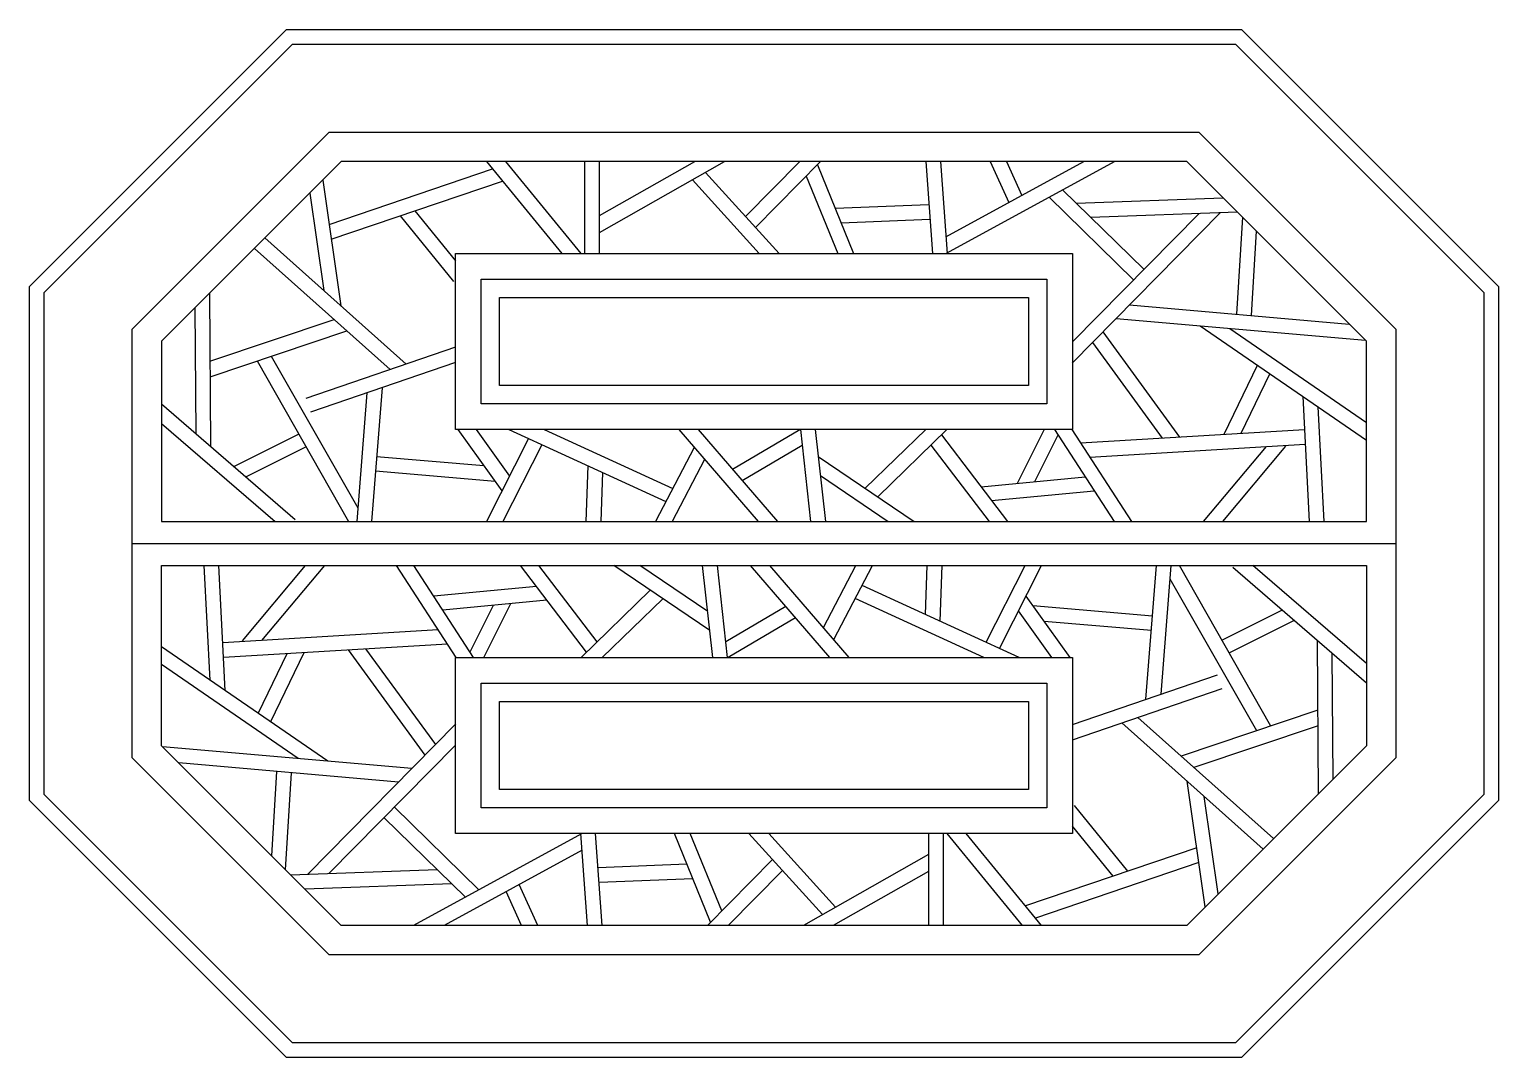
# Model space of a CAD drawing. Header units: metres. Extents: x 154 to 2154, y 2367 to 3767.
import ezdxf

# ---------------------------------------------------------------- set-up
doc = ezdxf.new("R2010")
doc.units = ezdxf.units.M
for name, color, linetype in [('3', 3, 'Continuous'), ('4', 4, 'Continuous'), ('7', 7, 'Continuous')]:
    doc.layers.add(name, color=color, linetype=linetype)

msp = doc.modelspace()

# ---------------------------------------------------------------- linework, layer by layer
at = {"layer": '3'}
for p, q in [((776.05, 3586.69), (878.75, 3461.69)), ((801.94, 3586.69), (904.64, 3461.69)), ((909.91, 3461.69), (909.91, 3586.69)), ((929.91, 3461.69), (929.91, 3586.69)), ((929.91, 3513.27), (1059.65, 3586.69)), ((929.91, 3490.29), (1100.26, 3586.69)), ((1128.85, 3511.75), (1202.68, 3586.69)), ((1142.32, 3496.92), (1230.76, 3586.69)), ((1226.61, 3582.48), (1275.75, 3461.69)), ((1374, 3586.69), (1383.16, 3461.69)), ((1394.05, 3586.69), (1403.21, 3461.69)), ((1401.54, 3484.44), (1588.97, 3586.69)), ((1402.13, 3461.98), (1630.73, 3586.69)), ((1461.77, 3586.69), (1487, 3531.06)), ((1483.73, 3586.69), (1504.6, 3540.66)), ((553.19, 3561.51), (577.87, 3390.34)), ((561.9, 3501.07), (784.32, 3576.62)), ((564.8, 3480.94), (797.89, 3560.11)), ((1056.36, 3561.85), (1147.29, 3461.69)), ((1074.21, 3571.95), (1174.31, 3461.69)), ((1211.33, 3566.97), (1254.15, 3461.69)), ((535.53, 3543.85), (554.68, 3411.05)), ((1560.26, 3548.25), (1670.96, 3440)), ((1250.78, 3523.06), (1378.28, 3528.29)), ((1541.9, 3538.23), (1656.92, 3425.76)), ((1579.39, 3530.17), (1778.48, 3537.46)), ((658.47, 3512.75), (731.07, 3423.4)), ((678.67, 3519.61), (733.81, 3451.74)), ((1258.79, 3503.37), (1379.74, 3508.33)), ((1775.24, 3517.33), (1573.25, 3312.36)), ((1746.05, 3516.21), (1573.81, 3341.43)), ((1598.5, 3510.85), (1797.79, 3518.16)), ((1805.01, 3510.93), (1797.23, 3378.88)), ((474.4, 3482.72), (666.66, 3311.07)), ((1823.93, 3492.01), (1817.17, 3377.14)), ((460.23, 3468.55), (644.96, 3303.64)), ((398.96, 3407.28), (400.29, 3199.26)), ((379.08, 3387.4), (380.18, 3216.64)), ((1651.33, 3391.59), (1950.41, 3365.53)), ((399.55, 3314.81), (568.75, 3371.67)), ((1633.11, 3373.11), (1972.4, 3343.54)), ((1747.65, 3363.13), (1973.81, 3207.17)), ((399.69, 3293.75), (585.92, 3356.34)), ((1600.76, 3340.27), (1695.82, 3210.25)), ((1614.98, 3354.7), (1719.55, 3211.68)), ((1787.98, 3359.61), (1973.81, 3231.47)), ((483.11, 3321.79), (600.88, 3115.07)), ((733.81, 3334.09), (530.12, 3264.28)), ((463.79, 3315.3), (588.34, 3096.69)), ((733.81, 3312.94), (536.6, 3245.36)), ((1780.42, 3215.35), (1825.67, 3309.33)), ((1803.28, 3216.73), (1842.33, 3297.84)), ((613.3, 3271.65), (599.43, 3096.69)), ((633.93, 3278.72), (619.49, 3096.69)), ((1887.1, 3266.96), (1895.85, 3096.69)), ((333.81, 3256.7), (515.74, 3099.51)), ((1907.86, 3252.65), (1915.87, 3096.69)), ((333.81, 3230.27), (488.41, 3096.69)), ((737.18, 3221.69), (797.13, 3138.2)), ((761.8, 3221.69), (807.32, 3158.3)), ((806.61, 3221.69), (1020.31, 3123.69)), ((854.59, 3221.69), (1029.58, 3141.44)), ((1037.86, 3221.69), (1145.88, 3096.69)), ((1064.29, 3221.69), (1172.31, 3096.69)), ((1110.73, 3167.96), (1202.65, 3221.69)), ((1203.55, 3221.69), (1217.21, 3096.69)), ((1223.67, 3221.69), (1237.33, 3096.69)), ((1291.71, 3141.86), (1373.99, 3221.69)), ((1308.61, 3130.4), (1402.71, 3221.69)), ((1535.24, 3221.69), (1498.62, 3148.55)), ((1549.14, 3221.69), (1630.27, 3096.69)), ((1572.99, 3221.69), (1654.11, 3096.69)), ((1584.75, 3203.56), (1889.42, 3221.92)), ((520.62, 3215.56), (432.41, 3171.51)), ((833.26, 3209.47), (776.08, 3096.69)), ((851.45, 3201.13), (798.5, 3096.69)), ((1124.03, 3152.56), (1205.88, 3200.41)), ((1380.78, 3200.41), (1460.2, 3096.69)), ((1395.23, 3214.43), (1485.39, 3096.69)), ((1553.92, 3214.33), (1522.12, 3150.8)), ((1597.27, 3184.27), (1890.44, 3201.94)), ((530.53, 3198.16), (448.8, 3157.35)), ((626.52, 3185.35), (772.32, 3172.75)), ((1058.83, 3197.43), (1006.2, 3096.69)), ((1072.89, 3181.15), (1028.77, 3096.69)), ((1227.65, 3185.32), (1358.3, 3096.69)), ((1837.54, 3198.75), (1751.6, 3096.69)), ((1863.92, 3199.03), (1777.74, 3096.69)), ((624.94, 3165.41), (787.69, 3151.35)), ((914.13, 3172.38), (911.47, 3096.69)), ((933.83, 3163.35), (931.48, 3096.69)), ((1230.5, 3159.22), (1322.68, 3096.69)), ((1449.3, 3143.83), (1590.88, 3157.39)), ((1463.63, 3125.11), (1603.15, 3138.47)), ((399.76, 2880.73), (391.75, 3036.69)), ((420.52, 2866.42), (411.78, 3036.69)), ((443.7, 2934.35), (529.88, 3036.69)), ((470.08, 2934.63), (556.03, 3036.69)), ((734.64, 2911.69), (653.51, 3036.69)), ((758.48, 2911.69), (677.36, 3036.69)), ((912.39, 2918.95), (822.23, 3036.69)), ((926.84, 2932.97), (847.42, 3036.69)), ((1079.98, 2948.06), (949.32, 3036.69)), ((1077.13, 2974.16), (984.95, 3036.69)), ((1083.95, 2911.69), (1070.3, 3036.69)), ((1104.07, 2911.69), (1090.42, 3036.69)), ((1243.33, 2911.69), (1135.31, 3036.69)), ((1269.77, 2911.69), (1161.74, 3036.69)), ((1234.73, 2952.23), (1278.86, 3036.69)), ((1248.8, 2935.96), (1301.42, 3036.69)), ((1373.8, 2970.03), (1376.14, 3036.69)), ((1393.49, 2961), (1396.15, 3036.69)), ((1456.17, 2932.25), (1509.12, 3036.69)), ((1474.36, 2923.91), (1531.54, 3036.69)), ((1673.7, 2854.67), (1688.14, 3036.69)), ((1694.32, 2861.73), (1708.2, 3036.69)), ((1843.83, 2818.08), (1719.28, 3036.69)), ((1973.81, 2876.68), (1791.88, 3033.87)), ((1973.81, 2903.11), (1819.21, 3036.69)), ((843.99, 3008.27), (704.47, 2994.91)), ((999.01, 3002.98), (904.91, 2911.69)), ((1501.02, 2911.69), (1287.32, 3009.69)), ((1824.51, 2811.59), (1706.74, 3018.31)), ((858.33, 2989.55), (716.75, 2975.99)), ((753.7, 2919.05), (785.51, 2982.58)), ((772.38, 2911.69), (809, 2984.83)), ((1015.92, 2991.52), (933.63, 2911.69)), ((1183.6, 2980.82), (1101.75, 2932.97)), ((1453.03, 2911.69), (1278.04, 2991.94)), ((1570.45, 2911.69), (1510.5, 2995.18)), ((1682.68, 2967.97), (1519.94, 2982.03)), ((1196.9, 2965.42), (1104.98, 2911.69)), ((1545.83, 2911.69), (1500.31, 2975.08)), ((1681.1, 2948.03), (1535.31, 2960.63)), ((1777.09, 2935.22), (1858.82, 2976.04)), ((1787.01, 2917.82), (1875.22, 2961.87)), ((710.36, 2949.11), (417.18, 2931.44)), ((559.98, 2770.25), (333.81, 2926.21)), ((722.87, 2929.82), (418.21, 2911.46)), ((692.65, 2778.68), (588.08, 2921.7)), ((706.87, 2793.11), (611.81, 2923.13)), ((1908.67, 2726.1), (1907.33, 2934.12)), ((519.65, 2773.77), (333.81, 2901.91)), ((504.34, 2916.65), (465.29, 2835.54)), ((527.2, 2918.03), (481.96, 2824.05)), ((1928.54, 2745.98), (1927.45, 2916.74)), ((1573.81, 2820.44), (1771.02, 2888.02)), ((1573.81, 2799.29), (1777.51, 2869.1)), ((532.39, 2616.05), (734.37, 2821.02)), ((1833.23, 2650.67), (1640.97, 2822.31)), ((1847.39, 2664.83), (1662.67, 2829.74)), ((1907.94, 2839.63), (1721.71, 2777.04)), ((1908.07, 2818.57), (1738.88, 2761.71)), ((674.51, 2760.28), (335.22, 2789.84)), ((561.57, 2617.17), (733.81, 2791.95)), ((656.3, 2741.79), (357.22, 2767.85)), ((483.69, 2641.37), (490.46, 2756.24)), ((502.61, 2622.45), (510.39, 2754.5)), ((1754.44, 2571.87), (1729.76, 2743.04)), ((1772.1, 2589.53), (1752.95, 2722.33)), ((765.73, 2595.15), (650.71, 2707.62)), ((1649.15, 2620.63), (1576.56, 2709.98)), ((747.36, 2585.13), (636.67, 2693.38)), ((1628.96, 2613.77), (1573.81, 2681.64)), ((905.49, 2671.4), (676.9, 2546.69)), ((913.57, 2546.69), (904.41, 2671.69)), ((933.63, 2546.69), (924.47, 2671.69)), ((1081.02, 2550.9), (1031.88, 2671.69)), ((1096.3, 2566.41), (1053.47, 2671.69)), ((1233.42, 2561.43), (1133.32, 2671.69)), ((1251.26, 2571.53), (1160.33, 2671.69)), ((1377.71, 2671.69), (1377.71, 2546.69)), ((1397.71, 2671.69), (1397.71, 2546.69)), ((1505.69, 2546.69), (1402.99, 2671.69)), ((1531.57, 2546.69), (1428.87, 2671.69)), ((906.08, 2648.94), (718.66, 2546.69)), ((1377.71, 2643.09), (1207.37, 2546.69)), ((1742.82, 2652.44), (1509.73, 2573.27)), ((709.13, 2622.53), (509.84, 2615.22)), ((1048.83, 2630.01), (927.88, 2625.05)), ((1165.31, 2636.46), (1076.87, 2546.69)), ((1178.77, 2621.63), (1104.94, 2546.69)), ((1377.71, 2620.11), (1247.98, 2546.69)), ((1745.72, 2632.31), (1523.3, 2556.76)), ((728.23, 2603.21), (529.14, 2595.92)), ((845.86, 2546.69), (820.63, 2602.32)), ((1056.84, 2610.32), (929.35, 2605.09)), ((823.9, 2546.69), (803.02, 2592.72))]:
    msp.add_line(p, q, dxfattribs=at)
for points in [[(733.81, 3461.69), (1573.81, 3461.69), (1573.81, 3221.69), (733.81, 3221.69)], [(768.81, 3426.69), (1538.81, 3426.69), (1538.81, 3256.69), (768.81, 3256.69)], [(793.81, 3401.69), (1513.81, 3401.69), (1513.81, 3281.69), (793.81, 3281.69)], [(1573.81, 2671.69), (733.81, 2671.69), (733.81, 2911.69), (1573.81, 2911.69)], [(1538.81, 2706.69), (768.81, 2706.69), (768.81, 2876.69), (1538.81, 2876.69)], [(1513.81, 2731.69), (793.81, 2731.69), (793.81, 2851.69), (1513.81, 2851.69)]]:
    msp.add_lwpolyline(points, close=True, dxfattribs=at)
at = {"layer": '4'}
for points in [[(153.81, 3416.69), (503.81, 3766.69), (1803.81, 3766.69), (2153.81, 3416.69), (2153.81, 2716.69), (1803.81, 2366.69), (503.81, 2366.69), (153.81, 2716.69)], [(293.81, 3358.7), (561.8, 3626.69), (1745.82, 3626.69), (2013.81, 3358.7), (2013.81, 2774.68), (1745.82, 2506.69), (561.8, 2506.69), (293.81, 2774.68)]]:
    msp.add_lwpolyline(points, close=True, dxfattribs=at)
at = {"layer": '7'}
msp.add_line((293.81, 3066.69), (2013.81, 3066.69), dxfattribs=at)
for points in [[(173.81, 3408.41), (512.1, 3746.69), (1795.53, 3746.69), (2133.81, 3408.41), (2133.81, 2724.97), (1795.53, 2386.69), (512.1, 2386.69), (173.81, 2724.97)], [(1973.81, 3096.69), (1973.81, 3342.13), (1729.25, 3586.69), (578.37, 3586.69), (333.81, 3342.13), (333.81, 3096.69)], [(1973.81, 3036.69), (1973.81, 2791.25), (1729.25, 2546.69), (578.37, 2546.69), (333.81, 2791.25), (333.81, 3036.69)]]:
    msp.add_lwpolyline(points, close=True, dxfattribs=at)

doc.saveas('drawing.dxf')
